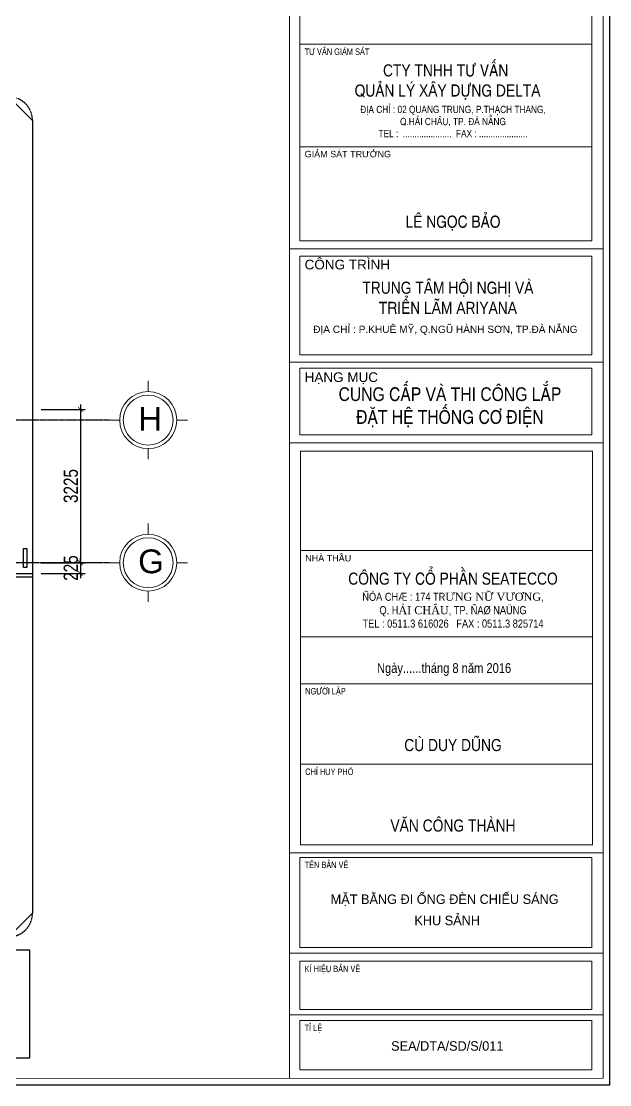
# Model space of a CAD drawing. Extents: x 134921 to 2525442, y -280073 to 23449.
# Drawn here: x 410834 to 423221, y -19306 to 3065 of the extents above; entities that cross this region are included whole.
import ezdxf
from ezdxf.xclip import XClip

# ---------------------------------------------------------------- set-up
doc = ezdxf.new("R2010")
doc.units = 0
doc.header["$XCLIPFRAME"] = 2
doc.header["$PDMODE"] = 3
doc.header["$PDSIZE"] = 100
doc.linetypes.add('DASH2', pattern=[0.375, 0.25, -0.125])
doc.linetypes.add('X_GRID$0$CENTER', pattern=[2, 1.25, -0.25, 0.25, -0.25])
doc.layers.get('0').update_dxf_attribs({"linetype": 'CONTINUOUS'})
doc.layers.get('Defpoints').update_dxf_attribs({"linetype": 'CONTINUOUS'})
for name, color, linetype, lineweight in [('A-ARROW', 4, 'CONTINUOUS', 20), ('A-MULLION', 7, 'CONTINUOUS', 20), ('dims', 1, 'CONTINUOUS', 18), ('KHUNG TEN SD3 - Ariyana$0$0-CON', 7, 'CONTINUOUS', 0), ('PL01$0$door', 1, 'CONTINUOUS', 18), ('TEXT', 7, 'CONTINUOUS', 5), ('X_LANDSCAPE$0$CAY', 84, 'CONTINUOUS', 5)]:
    doc.layers.add(name, color=color, linetype=linetype, lineweight=lineweight)
for name, color, linetype in [('chuyen-chi-tiet', 30, 'CONTINUOUS'), ('dim-kich-thuoc', 6, 'CONTINUOUS'), ('E-DIM1', 9, 'CONTINUOUS'), ('frame', 7, 'CONTINUOUS'), ('KHUNG TEN SD3 - Ariyana$0$TEXT', 7, 'CONTINUOUS'), ('manh', 8, 'CONTINUOUS'), ('PL01$0$I-DETL-PATT', 252, 'CONTINUOUS'), ('X_GRID$0$A-GRID 1', 253, 'X_GRID$0$CENTER')]:
    doc.layers.add(name, color=color, linetype=linetype)
doc.styles.add('AVANTH', font='VHAVAN.TTF')
doc.styles.add('E-TEXT DIM', font='vn_vni.shx', dxfattribs={"width": 0.8})
doc.styles.add('KHUNG TEN SD3 - Ariyana$0$KHUNG TEN', font='VHELVCN.TTF')
doc.styles.add('KHUNG TEN SD3 - Ariyana$0$TTILEBLOCK1', font='VHELVEN.TTF')
doc.styles.add('TEXT', font='VHARIAL_1.TTF')
doc.styles.add('TEXT1', font='VHARIAL_1.TTF', dxfattribs={"width": 0.85, "height": 200})
doc.dimstyles.new('Copy of KT-150', dxfattribs={"dimscale": 150, "dimtxt": 2, "dimasz": 0.5, "dimexe": 0, "dimexo": 0, "dimgap": 0.5, "dimtad": 1, "dimrnd": 5, "dimdsep": 46, "dimtxsty": 'TEXT', "dimblk": 'ARCHTICK', "dimcen": 0, "dimdle": 0.5, "dimclrd": 24, "dimclre": 24, "dimclrt": 7, "dimadec": 0, "dimazin": 0, "dimtfac": 0.005556, "dimtix": 1, "dimtmove": 2, "dimatfit": 3, "dimfxl": 1, "dimtolj": 1, "dimtzin": 0, "dimarcsym": 1})
doc.dimstyles.new('E-DIM1', dxfattribs={"dimtxt": 300, "dimasz": 100, "dimexe": 100, "dimexo": 30, "dimgap": 50, "dimtad": 1, "dimdec": 0, "dimzin": 1, "dimdsep": 46, "dimtxsty": 'E-TEXT DIM', "dimblk": 'ARCHTICK', "dimcen": 2, "dimdle": 100, "dimclrd": 256, "dimclre": 252, "dimclrt": 10, "dimadec": 0, "dimazin": 0, "dimtfac": 1, "dimtdec": 0, "dimtix": 1, "dimtmove": 2, "dimatfit": 3, "dimfxl": 1, "dimtolj": 1, "dimtzin": 1, "dimlwd": -1, "dimlwe": -1, "dimarcsym": 0})

# ---------------------------------------------------------------- blocks, each defined once
blk = doc.blocks.new('PL01$0$EX-PL01')
at = {"layer": 'A-MULLION', "ltscale": 2}
blk.add_lwpolyline([(-25760, 54525), (-25690, 54525), (-25690, 54125), (-25760, 54125)], close=True, dxfattribs=at)
at = {"layer": 'PL01$0$door'}
blk.add_line((-21543, 54225), (-27000, 54225), dxfattribs=at)
at = {"layer": 'PL01$0$I-DETL-PATT'}
for p, q in [((-27000, 54000), (-21768, 54000)), ((-27000, 53925), (-21768, 53925))]:
    blk.add_line(p, q, dxfattribs=at)
blk.add_lwpolyline([(-25760, 54525), (-25690, 54525), (-25690, 54125), (-25760, 54125)], close=True, dxfattribs=at)
blk = doc.blocks.new('_ArchTick')
at = {"color": 0, "linetype": 'ByBlock', "const_width": 0.15}
blk.add_lwpolyline([(-0.5, -0.5), (0.5, 0.5)], dxfattribs=at)
blk = doc.blocks.new('*D83')
at = {"layer": 'Defpoints', "color": 0, "ltscale": 2, "transparency": 16777216}
for p in [(411222, -5100), (411222, -8325), (412078, -8325)]:
    blk.add_point(p, dxfattribs=at)
at = {"layer": 'E-DIM1', "color": 252, "ltscale": 2, "transparency": 16777216}
for p, q in [((411252, -5100), (412178, -5100)), ((411252, -8325), (412178, -8325))]:
    blk.add_line(p, q, dxfattribs=at)
at = {"layer": 'E-DIM1', "linetype": 'Continuous', "ltscale": 2, "transparency": 16777216}
blk.add_line((412078, -5000), (412078, -8425), dxfattribs=at)
at = {"layer": 'E-DIM1', "ltscale": 2, "transparency": 16777216, "xscale": 100, "yscale": 100, "zscale": 100}
for p, rotation in [((412078, -5100), 90), ((412078, -8325), 270)]:
    blk.add_blockref('_ArchTick', p, dxfattribs=dict(at, rotation=rotation))
at = {"layer": 'E-DIM1', "color": 10, "ltscale": 2, "transparency": 16777216, "insert": (411878, -6712), "char_height": 300, "attachment_point": 5, "rotation": 90, "style": 'E-TEXT DIM'}
blk.add_mtext('\\A1;3225', dxfattribs=at)
blk = doc.blocks.new('*D84')
at = {"layer": 'Defpoints', "color": 0, "ltscale": 2, "transparency": 16777216}
for p in [(411222, -8325), (411222, -8550), (412078, -8550)]:
    blk.add_point(p, dxfattribs=at)
at = {"layer": 'E-DIM1', "linetype": 'Continuous', "ltscale": 2, "transparency": 16777216}
for p, q in [((412078, -8325), (412078, -8225)), ((412078, -8325), (412078, -8550)), ((412078, -8550), (412078, -8650))]:
    blk.add_line(p, q, dxfattribs=at)
at = {"layer": 'E-DIM1', "color": 252, "ltscale": 2, "transparency": 16777216}
for p, q in [((411252, -8325), (412178, -8325)), ((411252, -8550), (412178, -8550))]:
    blk.add_line(p, q, dxfattribs=at)
at = {"layer": 'E-DIM1', "ltscale": 2, "transparency": 16777216, "xscale": 100, "yscale": 100, "zscale": 100}
for p, rotation in [((412078, -8325), 270), ((412078, -8550), 90)]:
    blk.add_blockref('_ArchTick', p, dxfattribs=dict(at, rotation=rotation))
at = {"layer": 'E-DIM1', "color": 10, "ltscale": 2, "transparency": 16777216, "insert": (411878, -8437), "char_height": 300, "attachment_point": 5, "rotation": 90, "style": 'E-TEXT DIM'}
blk.add_mtext('\\A1;225', dxfattribs=at)
blk = doc.blocks.new('*D95')
at = {"layer": 'Defpoints', "color": 0, "ltscale": 2, "transparency": 16777216}
for p in [(385731, -5325), (384355, -7890), (373166, -8325), (382733, -8323), (412681, -8325)]:
    blk.add_point(p, dxfattribs=at)
at = {"layer": 'E-DIM1', "linetype": 'Continuous', "ltscale": 2, "transparency": 16777216}
blk.add_arc((382731, -8325), 1681, 0, 45, dxfattribs=at)
at = {"layer": 'E-DIM1', "ltscale": 2, "transparency": 16777216, "xscale": 100, "yscale": 100, "zscale": 100}
for p, rotation in [((383920, -7136), 135.0000093092422), ((384412, -8325), 270.0000000000075)]:
    blk.add_blockref('_ArchTick', p, dxfattribs=dict(at, rotation=rotation))
at = {"layer": 'E-DIM1', "color": 10, "ltscale": 2, "transparency": 16777216, "insert": (384469, -7605), "char_height": 300, "attachment_point": 5, "rotation": 292.5, "style": 'E-TEXT DIM'}
blk.add_mtext('\\A1;45°', dxfattribs=at)
blk = doc.blocks.new('*D96')
at = {"layer": 'Defpoints', "color": 0, "transparency": 16777216}
for p in [(403731, -5325), (401409, -8143), (373166, -8325), (412681, -8325), (400506, -8550)]:
    blk.add_point(p, dxfattribs=at)
at = {"layer": 'dim-kich-thuoc', "color": 24, "lineweight": -2, "transparency": 16777216}
blk.add_arc((400731, -8325), 702, 0, 45, dxfattribs=at)
at = {"layer": 'dim-kich-thuoc', "color": 24, "lineweight": -2, "transparency": 16777216, "xscale": 75, "yscale": 75, "zscale": 75}
for p, rotation in [((401227, -7829), 135.0000093092365), ((401433, -8325), 270.0000000000074)]:
    blk.add_blockref('_ArchTick', p, dxfattribs=dict(at, rotation=rotation))
at = {"layer": 'dim-kich-thuoc', "color": 7, "transparency": 16777216, "insert": (401590, -7969), "char_height": 300, "attachment_point": 5, "rotation": 292.5, "style": 'TEXT'}
blk.add_mtext('\\A1;45°', dxfattribs=at)
blk = doc.blocks.new('trujc')
at = {"layer": 'A-ARROW'}
blk.add_circle((762517, 1254561), 1050, dxfattribs=at)
at = {"layer": 'dims'}
for p, q in [((762517, 1256211), (762517, 1255761)), ((760867, 1254561), (761317, 1254561)), ((764167, 1254561), (763717, 1254561)), ((762517, 1252911), (762517, 1253361))]:
    blk.add_line(p, q, dxfattribs=at)
blk.add_circle((762517, 1254561), 1200, dxfattribs=at)
blk = doc.blocks.new('KHUNG TEN SD3 - Ariyana')
at = {"layer": 'Defpoints', "color": 1}
blk.add_lwpolyline([(527153.77, 1774368.57), (527559.52, 1774368.57), (527559.52, 1774655.49), (527153.77, 1774655.49)], close=True, dxfattribs=at)
at = {"layer": 'KHUNG TEN SD3 - Ariyana$0$0-CON'}
for p, q in [((527511.8, 1774369.53), (527511.8, 1774654.54)), ((527558.56, 1774654.54), (527558.56, 1774369.53)), ((527511.8, 1774653.32), (527511.8, 1774369.53)), ((527511.8, 1774369.53), (527511.8, 1774653.32)), ((527513.31, 1774523.6), (527556.85, 1774523.6)), ((527513.32, 1774523.6), (527513.31, 1774509.83)), ((527556.85, 1774523.6), (527556.85, 1774509.83)), ((527513.31, 1774509.83), (527513.31, 1774494.3)), ((527556.85, 1774509.83), (527556.85, 1774494.3)), ((527513.31, 1774508.32), (527556.85, 1774508.32)), ((527513.31, 1774508.32), (527556.85, 1774508.32)), ((527513.31, 1774494.3), (527556.85, 1774494.3)), ((527511.8, 1774493.1), (527558.47, 1774493.1)), ((527513.31, 1774492.02), (527556.85, 1774492.02)), ((527513.31, 1774492.02), (527513.31, 1774477.33)), ((527556.85, 1774492.02), (527556.85, 1774477.33)), ((527511.8, 1774476.24), (527558.47, 1774476.24)), ((527513.31, 1774477.33), (527556.85, 1774477.33)), ((527513.31, 1774475.34), (527556.85, 1774475.34)), ((527513.31, 1774475.34), (527513.31, 1774465.38)), ((527556.85, 1774475.34), (527556.85, 1774465.38)), ((527513.31, 1774465.38), (527556.85, 1774465.38)), ((527511.8, 1774464.18), (527558.56, 1774464.18)), ((527511.8, 1774464.18), (527558.47, 1774464.18)), ((527513.4, 1774448.14), (527513.4, 1774433.98)), ((527513.4, 1774448.14), (527556.94, 1774448.14)), ((527556.94, 1774448.14), (527556.94, 1774433.98)), ((527513.4, 1774435.28), (527556.94, 1774435.28)), ((527513.4, 1774433.98), (527513.4, 1774404.33)), ((527556.94, 1774433.98), (527556.94, 1774404.33)), ((527513.4, 1774428.32), (527556.94, 1774428.32)), ((527513.4, 1774416.33), (527556.94, 1774416.33)), ((527513.4, 1774404.33), (527556.94, 1774404.33)), ((527511.8, 1774403.13), (527558.47, 1774403.13)), ((527513.31, 1774402.44), (527513.31, 1774389.04)), ((527513.31, 1774402.44), (527556.85, 1774402.44)), ((527556.85, 1774402.44), (527556.85, 1774389.04)), ((527511.8, 1774388.16), (527558.47, 1774388.16)), ((527513.31, 1774389.04), (527556.85, 1774389.04)), ((527513.31, 1774386.96), (527556.85, 1774386.96)), ((527513.31, 1774386.96), (527513.31, 1774379.76)), ((527556.85, 1774386.96), (527556.85, 1774379.76)), ((527513.31, 1774382.4), (527513.31, 1774379.76)), ((527556.85, 1774382.4), (527556.85, 1774379.76)), ((527513.31, 1774379.76), (527556.85, 1774379.76)), ((527511.8, 1774378.98), (527558.56, 1774378.98)), ((527513.31, 1774378.16), (527513.31, 1774370.78)), ((527513.31, 1774378.16), (527556.85, 1774378.16)), ((527556.85, 1774378.16), (527556.85, 1774370.78)), ((527513.31, 1774370.78), (527556.85, 1774370.78))]:
    blk.add_line(p, q, dxfattribs=at)
at = {"layer": 'KHUNG TEN SD3 - Ariyana$0$0-CON', "const_width": 0.12}
blk.add_lwpolyline([(527162.72, 1774654.54), (527558.56, 1774654.54), (527558.56, 1774369.53), (527162.72, 1774369.53)], close=True, dxfattribs=at)
at = {"layer": 'KHUNG TEN SD3 - Ariyana$0$0-CON'}
for points in [[(527513.32, 1774537.54), (527556.85, 1774537.54), (527556.85, 1774523.6), (527513.32, 1774523.6)], [(527513.41, 1774462.98), (527556.94, 1774462.98), (527556.94, 1774448.14), (527513.41, 1774448.14)]]:
    blk.add_lwpolyline(points, close=True, dxfattribs=at)
at = {"layer": 'KHUNG TEN SD3 - Ariyana$0$TEXT', "style": 'KHUNG TEN SD3 - Ariyana$0$KHUNG TEN'}
blk.add_text('Ngaøy......thaùng 8 naêm 2016', height=1.4471, dxfattribs=at).set_placement((527524.82, 1774429.92))
at = {"layer": 'KHUNG TEN SD3 - Ariyana$0$TEXT', "linetype": 'Continuous', "style": 'KHUNG TEN SD3 - Ariyana$0$TTILEBLOCK1'}
for s, insert, char_height, width, attachment_point in [('{\\fVNI-Helve-Condense|b0|i0|c0|p2;TÖ VAÁN GIAÙM SAÙT}', (527514.03, 1774522.95), 0.9596, 34.962, 1), ('{\\fVNI-Helve-Condense|b0|i0|c0|p2;CTY TNHH TÖ VAÁN\\P QUAÛN LYÙ XAÂY DÖÏNG DELTA}', (527535.05, 1774520.59), 1.7993, 37.1567, 2), ('{\\fVNI-Helve-Condense|b0|i0|c0|p2;ÑÒA CHÆ : 02 QUANG TRUNG, P.THAÏCH THANG, \\PQ.HAÛI CHAÂU, TP. ÑAØ NAÜNG \\PTEL :  .....................  FAX : .....................}', (527536.15, 1774514.41), 1.0796, 56.5282, 2), ('GIAÛM SAÙT TRÖÔÛNG ', (527514.04, 1774507.7), 0.9596, 34.962, 1), ('{\\fVNI-Helve-Condense|b0|i0|c0|p2;LEÂ NGOÏC BAÛO}', (527536.15, 1774498.05), 1.7993, 41.1891, 2), ('COÂNG TRÌNH', (527514.03, 1774491.48), 1.4394, 52.4431, 1), ('{\\fVNI-Helve-Condense|b0|i0|c0|p2;TRUNG TAÂM HOÄI NGHÒ VAØ \\PTRIEÅN LAÕM ARIYANA}', (527535.39, 1774488.21), 1.7993, 41.1891, 2), ('ÑÒA CHÆ : P.KHUEÂ MYÕ, Q.NGUÕ HAØNH SÔN, TP.ÑAØ NAÜNG', (527535.01, 1774481.65), 1.0796, 56.5282, 2), ('HAÏNG MUÏC', (527514.03, 1774474.7), 1.439, 52.4431, 1), ('{\\fVNI-Helve-Condense|b0|i0|c0|p2;CUNG CAÁP VAØ THI COÂNG LAÉP ÑAËT HEÄ THOÁNG CÔ ÑIEÄN}', (527535.69, 1774472.47), 2.0392, 37.4215, 2), ('NHAØ THAÀU', (527514.12, 1774447.5), 0.96, 34.962, 1), ('{\\fVNI-Helve-Condense|b0|i0|c0|p2;COÂNG TY COÅ PHAÀN SEATECCO}', (527536.15, 1774444.87), 1.7993, 41.1891, 2), ('{\\fVNI-Helve-Condense|b0|i0|c0|p2;\\H0.99997x;ÑÒA CHÆ : 174 TR\\fTimes New Roman|b0|i0|c0|p18;ƯNG NỮ VƯƠNG\\fVNI-Helve-Condense|b0|i0|c0|p2;,\\PQ. H\\fTimes New Roman|b0|i0|c0|p18;ẢI CHÂU\\fVNI-Helve-Condense|b0|i0|c0|p2;, TP. ÑAØ NAÜNG \\PTEL : 0511.3 616026   FAX : 0511.3 825714}', (527536.15, 1774441.87), 1.19952, 36.2258, 2), ('{\\fVNI-Helve-Condense|b0|i0|c0|p2;NGÖÔØI LAÄP}', (527514.12, 1774427.68), 0.9596, 34.962, 1), ('{\\fVNI-Helve-Condense|b0|i0|c0|p2;CUØ DUY DUÕNG}', (527536.15, 1774420.08), 1.7993, 41.1891, 2), ('{\\fVNI-Helve-Condense|b0|i0|c0|p2;CHÆ HUY PHOÙ }', (527514.12, 1774415.68), 0.9596, 34.962, 1), ('{\\fVNI-Helve-Condense|b0|i0|c0|p2;VAÊN COÂNG THAØNH}', (527536.15, 1774408.09), 1.7993, 41.1891, 2), ('{\\fVNI-Helve-Condense|b0|i0|c0|p2;TEÂN BAÛN VEÕ}', (527514.03, 1774401.8), 0.9596, 34.962, 1), ('{\\fVNI-Helve-Condense|b0|i0|c0|p2;KÍ HIEÄU BAÛN VEÕ}', (527514.03, 1774386.31), 0.9596, 34.962, 1), ('{\\fVNI-Helve-Condense|b0|i0|c0|p2;TÆ LEÄ}', (527514.03, 1774377.52), 0.9596, 34.962, 1)]:
    blk.add_mtext(s, dxfattribs=dict(at, insert=insert, char_height=char_height, width=width, attachment_point=attachment_point))

msp = doc.modelspace()

# ---------------------------------------------------------------- linework, layer by layer
at = {"layer": 'chuyen-chi-tiet', "linetype": 'DASH2', "ltscale": 5}
msp.add_lwpolyline([(374787.753, 1477.067), (410569.675, 1477.067, -0.414213562), (411069.675, 977.067), (411069.675, -15696.459, -0.414213562), (410569.675, -16196.459), (374787.753, -16196.459, -0.414213562), (374287.753, -15696.459), (374287.753, 977.067, -0.414213562)], format="xyb", close=True, dxfattribs=at)
at = {"layer": 'E-DIM1', "ltscale": 2}
msp.add_lwpolyline([(395525.964, -16470.823), (411005.52, -16470.823), (411005.52, -18750.696), (395525.964, -18750.696)], close=True, dxfattribs=at)
at = {"layer": 'X_GRID$0$A-GRID 1', "ltscale": 10}
for p, q in [((412681.283, -5324.724), (373165.572, -5324.724)), ((412681.283, -8324.724), (373165.572, -8324.724))]:
    msp.add_line(p, q, dxfattribs=at)

# ---------------------------------------------------------------- block references
at = {"layer": 'manh', "xscale": 141.2015414816, "yscale": 141.2015414816, "zscale": 141.2015414816}
msp.add_blockref('KHUNG TEN SD3 - Ariyana', (-74068995.912, -250562883.819), dxfattribs=at)
at = {"layer": 'manh'}
ref = msp.add_blockref('PL01$0$EX-PL01', (436637.96, -62549.724), dxfattribs=at)
XClip(ref).set_block_clipping_path([(-61850.2069655688, 64026.7909720901), (-26068.2850005854, 64026.7909720901), (-25568.2850005854, 63526.7909720901), (-25568.2850005854, 46853.2654497535), (-26068.2850005854, 46353.2654497535), (-61850.2069655688, 46353.2654497535), (-62350.2069655688, 46853.2654497535), (-62350.2069655688, 63526.7909720901)])
at = {"layer": 'X_LANDSCAPE$0$CAY', "xscale": 0.5, "yscale": 0.5, "zscale": 0.5}
for p in [(32247.91, -632605.295), (32247.91, -635605.295)]:
    msp.add_blockref('trujc', p, dxfattribs=at)

# ---------------------------------------------------------------- texts
at = {"layer": 'frame', "color": 6, "ltscale": 2, "style": 'TEXT1'}
for s, p in [('h', (413293.806, -5546.431)), ('g', (413293.806, -8546.431))]:
    msp.add_text(s, height=500, dxfattribs=at).set_placement(p)
at = {"layer": 'TEXT', "lineweight": 100, "style": 'AVANTH'}
for s, p in [('mÆt B»NG ®i èNG §ÌN CHIÕU S¸NG ', (417346.157, -15503.42)), ('KHU S¶NH', (419108.594, -15950.237)), ('SEA/DTA/SD/S/011', (418619.699, -18590.912))]:
    msp.add_text(s, height=200, dxfattribs=at).set_placement(p)

# ---------------------------------------------------------------- dimensions: what is measured, and where the dimension line sits
at = {"layer": 'dim-kich-thuoc'}
dim = msp.add_angular_dim_2l(base=(401408.8, -8143.151), line1=((403731.158, -5324.724), (400506.159, -8549.724)), line2=((412681.283, -8324.724), (373165.572, -8324.724)), dimstyle='Copy of KT-150', override={"dimfxl": 30, "dimfxlon": 1}, dxfattribs=at)
dim.commit()
dim.dimension.update_dxf_attribs({"geometry": '*D96', "text_midpoint": (401589.539, -7969.171)})
at = {"layer": 'E-DIM1', "ltscale": 2}
for base, p1, p2, picture, middle in [((412077.996, -8324.724), (411221.639, -5099.724), (411221.639, -8324.724), '*D83', (411877.996, -6712.224)), ((412077.996, -8549.724), (411221.639, -8324.724), (411221.639, -8549.724), '*D84', (411877.996, -8437.224))]:
    dim = msp.add_linear_dim(base=base, p1=p1, p2=p2, angle=90, dimstyle='E-DIM1', dxfattribs=at)
    dim.commit()
    dim.dimension.update_dxf_attribs({"geometry": picture, "text_midpoint": middle})
dim = msp.add_angular_dim_2l(base=(384354.676, -7889.704), line1=((385731.158, -5324.724), (382732.57, -8323.313)), line2=((412681.283, -8324.724), (373165.572, -8324.724)), dimstyle='E-DIM1', dxfattribs=at)
dim.commit()
dim.dimension.update_dxf_attribs({"geometry": '*D95', "text_midpoint": (384468.781, -7604.977)})

doc.saveas('drawing.dxf')
